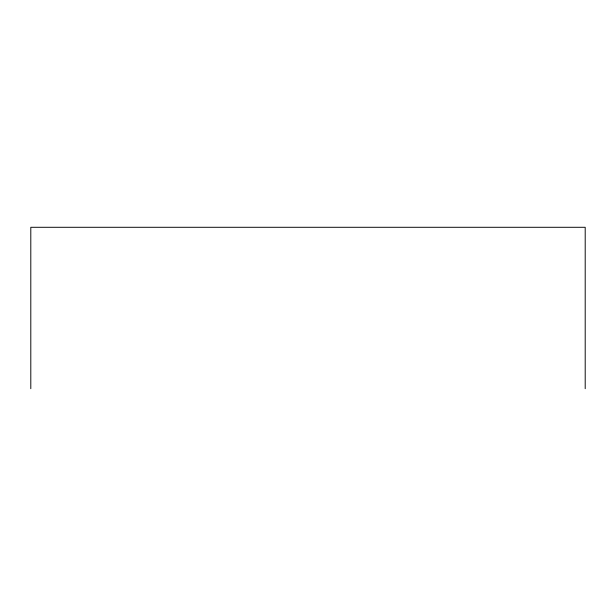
<?xml version="1.0" encoding="UTF-8"?>
<svg xmlns="http://www.w3.org/2000/svg" width="616" height="616" viewBox="0 0 616 616"><rect width="100%" height="100%" fill="white"/><g stroke="black" fill="none" stroke-linecap="round" stroke-linejoin="round"><path stroke-width="0.92" d="M585.2 388.711L585.2 227.289L30.8 227.289L30.8 388.711"/></g></svg>
